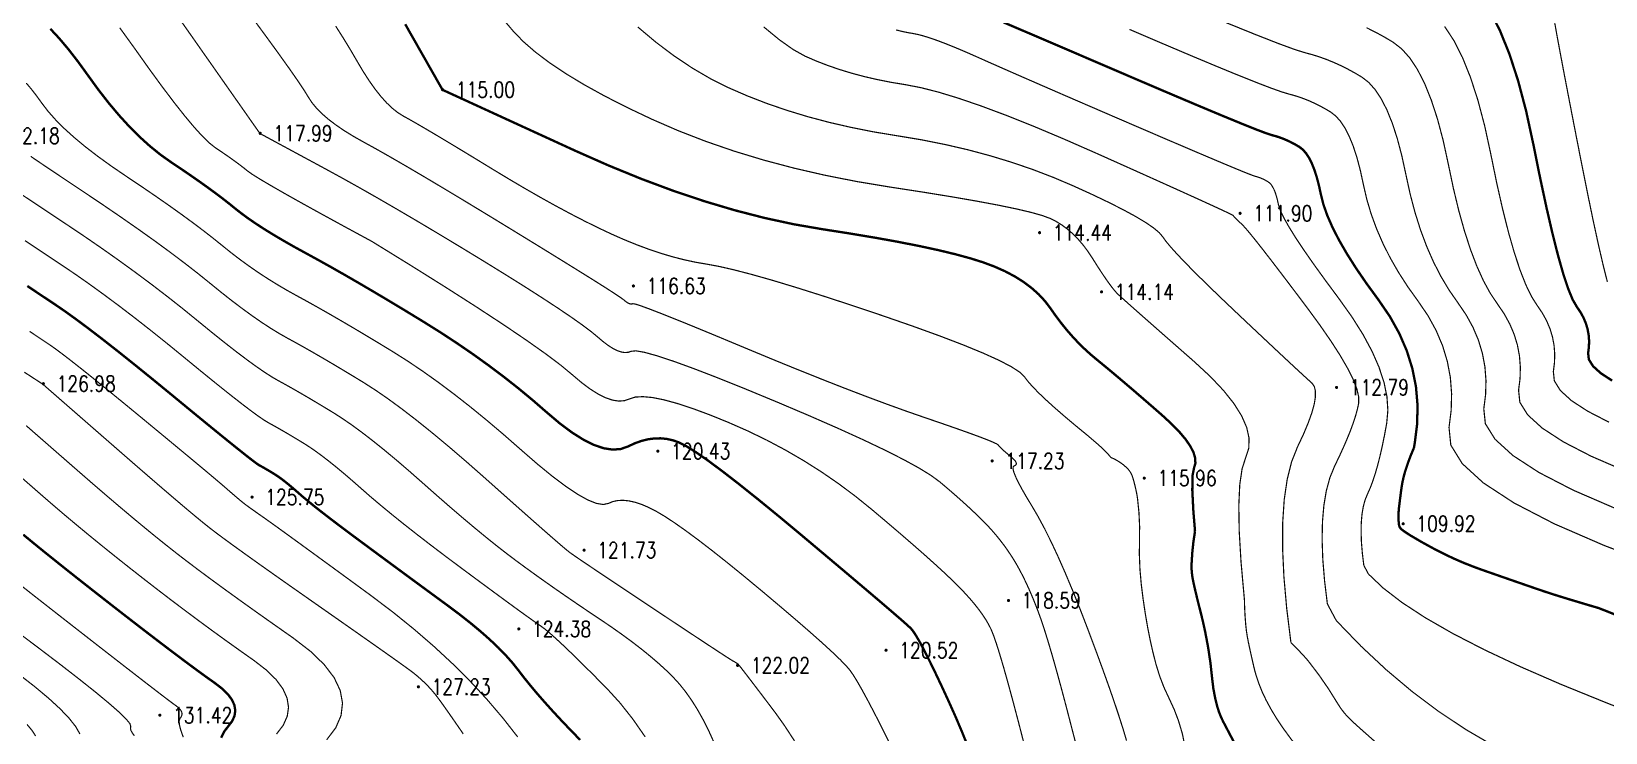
# Model space of a CAD drawing. Extents: x 532522 to 2902776, y -101917278 to 111238625.
# Drawn here: x 1194130 to 1294345, y 2851985 to 2896632 of the extents above; entities that cross this region are included whole.
import ezdxf
from ezdxf.enums import TextEntityAlignment as Align

# ---------------------------------------------------------------- set-up
doc = ezdxf.new("R2010")
doc.units = 0
doc.header["$LTSCALE"] = 1000
doc.header["$MEASUREMENT"] = 0
doc.layers.get('0').update_dxf_attribs({"linetype": 'CONTINUOUS'})
doc.layers.add('Õ÷μØºìÏß', color=20, linetype='CONTINUOUS')
doc.layers.add('新地形图', color=7, linetype='CONTINUOUS')
doc.styles.add('HZ', font='rs', dxfattribs={"width": 0.8, "bigfont": 'hztxt'})

# ---------------------------------------------------------------- blocks, each defined once
blk = doc.blocks.new('GC200')
at = {"linetype": 'Continuous', "const_width": 0.2, "flags": 128}
blk.add_lwpolyline([(-0.1, 0, 1), (0.1, 0, 1)], format="xyb", close=True, dxfattribs=at)
blk = doc.blocks.new('A$C22E77CCE')
at = {"layer": '新地形图', "color": 53, "linetype": 'Continuous'}
for points, const_width, elevation in [([(422781, 248608), (422061, 249078), (421566, 249527), (421298, 249958), (421255, 250369), (421305, 250766), (421315, 251154), (421285, 251534), (421215, 251906), (421105, 252269), (420955, 252623), (420765, 252969), (420535, 253306), (420273, 253759), (419988, 254451), (419678, 255383), (419344, 256554), (418986, 257966), (418605, 259616), (418199, 261507), (417769, 263637), (417306, 265777), (416798, 267697), (416245, 269398), (415649, 270878), (415008, 272139)], 150, 105000), ([(422587, 245956), (421230, 246657), (420196, 247330), (419487, 247975), (419102, 248593), (419040, 249183), (419112, 249753), (419127, 250310), (419084, 250855), (418984, 251388), (418826, 251909), (418611, 252417), (418338, 252913), (418008, 253397), (417648, 253965), (417286, 254714), (416921, 255643), (416554, 256754), (416185, 258045), (415813, 259517), (415439, 261169), (415063, 263003), (414667, 264833), (414232, 266475), (413760, 267929), (413250, 269195), (412701, 270273), (412115, 271163)], 75, 106000), ([(423639, 242843), (421448, 243792), (419679, 244706), (418332, 245583), (417408, 246424), (416906, 247228), (416826, 247997), (416919, 248739), (416938, 249466), (416882, 250176), (416752, 250871), (416546, 251549), (416266, 252211), (415911, 252858), (415481, 253488), (415023, 254171), (414584, 254976), (414165, 255904), (413765, 256953), (413384, 258124), (413022, 259417), (412680, 260832), (412357, 262369), (412028, 263888), (411667, 265252), (411274, 266460), (410851, 267511), (410395, 268407), (409909, 269146), (409390, 269729), (408841, 270156), (408275, 270492), (407709, 270801), (407144, 271084)], 75, 107000), ([(384023, 271427), (385783, 270676), (387843, 269794), (390203, 268779), (392569, 267763), (394649, 266875), (396443, 266115), (397950, 265484), (399172, 264981), (400107, 264606), (400756, 264360), (401118, 264242), (401338, 264184), (401557, 264115), (401777, 264036), (401996, 263946), (402216, 263847), (402435, 263737), (402655, 263617), (402874, 263487), (403087, 263321), (403288, 263095), (403477, 262808), (403654, 262461), (403818, 262053), (403970, 261585), (404110, 261056), (404238, 260466), (404402, 259819), (404649, 259117), (404981, 258361), (405396, 257550), (405896, 256685), (406479, 255765), (407147, 254790), (407899, 253761), (408629, 252694), (409234, 251606), (409712, 250497), (410065, 249367), (410292, 248215), (410393, 247043), (410367, 245850), (410216, 244635), (410162, 244324)], 150, 110000), ([(352267, 271512), (352824, 270857), (353456, 270202), (354224, 269534), (355126, 268853), (356164, 268158), (357337, 267450), (358645, 266728), (360088, 265993), (361666, 265244), (363343, 264516), (365084, 263842), (366886, 263221), (368752, 262655), (370681, 262143), (372672, 261684), (374726, 261280), (376843, 260929), (378882, 260615), (380700, 260320), (382299, 260043), (383678, 259785), (384836, 259546), (385775, 259325), (386494, 259123), (386993, 258939), (387375, 258747), (387745, 258520), (388101, 258257), (388445, 257958), (388776, 257624), (389093, 257254), (389398, 256848), (389690, 256407), (389965, 255970), (390220, 255574), (390456, 255222), (390671, 254912), (390866, 254644), (391042, 254419), (391197, 254237), (391333, 254097), (391519, 253926), (391826, 253650), (392253, 253269), (392801, 252784), (393470, 252194), (394259, 251499), (395169, 250700), (396199, 249795), (397205, 248863), (398039, 247980), (398703, 247146), (399195, 246361), (399516, 245625), (399667, 244938), (399646, 244300), (399455, 243711), (399221, 242995), (399074, 241976), (399013, 240652), (399039, 239025), (399152, 237095), (399351, 234861), (399369, 234698)], 75, 114000), ([(345942, 271304), (346498, 270326), (346980, 269477), (347388, 268760), (347722, 268172), (347982, 267715), (348168, 267389), (348280, 267193), (348317, 267127), (348318, 267127), (348319, 267126), (348320, 267126), (348322, 267125), (348323, 267124), (348325, 267123), (348327, 267122), (348329, 267120), (348463, 267058), (348862, 266875), (349526, 266570), (350454, 266144), (351647, 265596), (353104, 264927), (354826, 264137), (356813, 263225), (358912, 262297), (360972, 261456), (362993, 260702), (364975, 260036), (366917, 259458), (368820, 258967), (370684, 258564), (372508, 258249), (374247, 257978), (375854, 257710), (377329, 257443), (378672, 257179), (379884, 256917), (380963, 256657), (381911, 256399), (382726, 256143), (383449, 255873), (384120, 255576), (384738, 255250), (385302, 254896), (385814, 254513), (386273, 254102), (386680, 253663), (387033, 253195), (387365, 252722), (387706, 252270), (388056, 251836), (388416, 251423), (388785, 251028), (389164, 250654), (389552, 250298), (389950, 249963), (390367, 249622), (390815, 249251), (391292, 248851), (391800, 248421), (392338, 247961), (392906, 247471), (393504, 246952), (394132, 246403), (394726, 245857), (395223, 245347), (395623, 244873), (395925, 244434), (396130, 244032), (396238, 243666), (396248, 243335), (396161, 243041), (396066, 242549), (396053, 241625), (396121, 240271), (396226, 239025)], 150, 115000), ([(341515, 271182), (341997, 270424), (342445, 269691), (342857, 268983), (343249, 268319), (343635, 267720), (344014, 267183), (344387, 266711), (344753, 266302), (345114, 265957), (345467, 265676), (345815, 265458), (346205, 265242), (346686, 264968), (347259, 264634), (347922, 264242), (348677, 263790), (349524, 263280), (350461, 262710), (351490, 262081), (352549, 261441), (353575, 260836), (354570, 260266), (355532, 259732), (356462, 259233), (357359, 258769), (358225, 258341), (359058, 257948), (359868, 257590), (360663, 257266), (361442, 256975), (362207, 256718), (362956, 256495), (363690, 256306), (364409, 256150), (365113, 256029), (365896, 255886), (366854, 255667), (367987, 255373), (369295, 255003), (370777, 254556), (372433, 254034), (374265, 253437), (376271, 252763), (378244, 252079), (379979, 251451), (381475, 250878), (382731, 250361), (383748, 249900), (384527, 249495), (385066, 249145), (385366, 248851), (385587, 248559), (385889, 248218), (386271, 247825), (386734, 247383), (387278, 246890), (387903, 246346), (388608, 245752), (389394, 245108), (390137, 244471), (390715, 243900), (390861, 243720)], 75, 116000), ([(422479, 254895), (422213, 255950), (421911, 257253), (421574, 258805), (421202, 260604), (420794, 262651), (420392, 264705), (420039, 266526), (419734, 268114), (419478, 269468), (419270, 270590), (419111, 271478)], 75, 104000), ([(423008, 240459), (420308, 241629), (418128, 242754), (416468, 243835), (415329, 244872), (414710, 245864), (414611, 246811), (414727, 247726), (414750, 248621), (414681, 249497), (414520, 250353), (414267, 251189), (413921, 252005), (413483, 252802), (412953, 253579), (412398, 254378), (411883, 255239), (411409, 256164), (410975, 257152), (410583, 258203), (410231, 259317), (409921, 260494), (409651, 261734), (409388, 262944), (409101, 264030), (408789, 264991), (408452, 265828), (408089, 266540), (407702, 267129), (407289, 267593), (406852, 267933), (406402, 268200), (405951, 268446), (405501, 268672), (405051, 268876), (404600, 269059), (404150, 269222), (403699, 269363), (403249, 269484), (402591, 269688), (401517, 270082), (400028, 270666), (398124, 271438)], 75, 108000), ([(322100, 262888), (323016, 262266), (324090, 261546), (325320, 260726), (326593, 259873), (327794, 259052), (328924, 258265), (329982, 257511), (330968, 256789), (331883, 256100), (332726, 255444), (333498, 254821), (334218, 254236), (334909, 253692), (335571, 253191), (336202, 252732), (336804, 252315), (337376, 251941), (337919, 251608), (338432, 251318), (338943, 251039), (339483, 250738), (340050, 250415), (340644, 250071), (341267, 249706), (341916, 249319), (342594, 248911), (343299, 248481), (344049, 248000), (344862, 247439), (345736, 246797), (346673, 246075), (347673, 245271), (348734, 244388), (349858, 243423), (351044, 242378), (352193, 241354), (353206, 240455), (354081, 239680), (354820, 239029), (355423, 238503), (355888, 238100), (356217, 237822), (356410, 237668), (356601, 237532), (356926, 237308), (357386, 236996), (357980, 236596), (358708, 236108), (359570, 235531), (360567, 234867), (361698, 234115), (362825, 233366), (363812, 232712), (364657, 232153), (365362, 231688), (365925, 231318), (366347, 231043), (366628, 230863), (366768, 230777), (366834, 230740), (366895, 230706), (366949, 230674), (366998, 230645), (367040, 230618), (367077, 230594), (367107, 230572), (367131, 230553), (367187, 230489), (367311, 230334), (367503, 230087), (367763, 229749), (368092, 229319), (368489, 228798), (368954, 228185), (369487, 227481), (370081, 226651), (370726, 225663)], 75, 122000), ([(321593, 260409), (322443, 259844), (323406, 259203), (324483, 258488), (325604, 257734), (326698, 256980), (327764, 256225), (328805, 255469), (329818, 254713), (330804, 253957), (331764, 253200), (332696, 252442), (333581, 251719), (334396, 251066), (335142, 250483), (335819, 249970), (336427, 249527), (336965, 249155), (337434, 248852), (337834, 248620), (338210, 248415), (338605, 248194), (339021, 247957), (339457, 247705), (339914, 247437), (340390, 247153), (340887, 246854), (341405, 246539), (341955, 246186), (342551, 245774), (343193, 245303), (343880, 244773), (344613, 244184), (345392, 243536), (346216, 242828), (347086, 242061), (347960, 241288), (348795, 240559), (349592, 239876), (350350, 239239), (351070, 238646), (351751, 238099), (352394, 237598), (352998, 237141), (353593, 236704), (354208, 236258), (354844, 235805), (355499, 235344), (356175, 234875), (356872, 234398), (357588, 233913), (358325, 233421), (359051, 232929), (359736, 232446), (360379, 231973), (360982, 231509), (361543, 231053), (362063, 230608), (362541, 230171), (362979, 229743), (363389, 229296), (363787, 228799), (364173, 228254), (364546, 227660), (364907, 227016), (365256, 226324), (365592, 225583)], 75, 123000), ([(321569, 242384), (322177, 241852), (322844, 241269), (323552, 240656), (324286, 240030), (325046, 239393), (325831, 238744), (326641, 238084), (327477, 237411), (328339, 236727), (329226, 236031), (330124, 235335), (331018, 234650), (331910, 233977), (332798, 233315), (333682, 232664), (334564, 232025), (335442, 231398), (336316, 230781), (337102, 230174), (337715, 229573), (338154, 228977), (338419, 228389), (338511, 227806), (338429, 227230), (338173, 226659), (337744, 226095)], 75, 129000), ([(321621, 238799), (322309, 238233), (323085, 237602), (323951, 236908), (324905, 236150), (325949, 235328), (327081, 234442), (328216, 233559), (329268, 232746), (330237, 232003), (331123, 231330), (331925, 230727), (332645, 230194), (333281, 229731), (333834, 229338), (334295, 228982), (334654, 228630), (334911, 228281), (335067, 227936), (335121, 227595), (335073, 227257), (334923, 226923), (334671, 226592), (334407, 226247), (334221, 225867)], 150, 130000), ([(325231, 226101), (324964, 226570), (324540, 227108), (323959, 227715), (323222, 228393), (322327, 229140), (321275, 229956)], 75, 133000), ([(322410, 225976), (322183, 226328), (321862, 226711)], 75, 134000), ([(425720, 232625), (421927, 234122)], 150, 110000)]:
    blk.add_lwpolyline(points, dxfattribs=dict(at, const_width=const_width, elevation=elevation))
at = {"layer": '新地形图', "color": 53, "linetype": 'Continuous', "flags": 128}
for points, const_width in [([(426081, 236671), (422286, 238104), (419104, 239486), (416536, 240816), (414581, 242095), (413239, 243323), (412511, 244500), (412397, 245625), (412534, 246713), (412562, 247777), (412480, 248818), (412288, 249835), (411987, 250829), (411576, 251800), (411056, 252747), (410426, 253670), (409772, 254584), (409181, 255502), (408652, 256424), (408186, 257351), (407782, 258282), (407440, 259217), (407161, 260157), (406944, 261100), (406749, 262000), (406536, 262807), (406304, 263522), (406053, 264144), (405783, 264674), (405495, 265112), (405188, 265457), (404863, 265710), (404528, 265908), (404193, 266092), (403858, 266259), (403524, 266411), (403189, 266548), (402854, 266668), (402519, 266773), (402184, 266863), (401732, 266999), (401048, 267243), (400130, 267595), (398980, 268055), (397598, 268623), (395982, 269299), (394133, 270084), (392052, 270976)], 75), ([(377198, 270942), (377451, 270875), (377712, 270815), (377982, 270762), (378260, 270716), (378571, 270655), (378940, 270558), (379367, 270424), (379853, 270254), (380397, 270047), (381000, 269803), (381661, 269523), (382380, 269206), (383192, 268844), (384135, 268428), (385206, 267958), (386407, 267434), (387737, 266855), (389197, 266223), (390786, 265536), (392504, 264795), (394183, 264073), (395651, 263445), (396909, 262909), (397958, 262466), (398796, 262116), (399425, 261858), (399844, 261694), (400053, 261622), (400157, 261594), (400261, 261561), (400365, 261524), (400469, 261481), (400573, 261434), (400677, 261382), (400781, 261325), (400885, 261264), (400986, 261185), (401082, 261078), (401171, 260942), (401255, 260777), (401333, 260584), (401405, 260362), (401471, 260111), (401532, 259832), (401642, 259481), (401858, 259018), (402180, 258440), (402607, 257749), (403140, 256945), (403778, 256028), (404522, 254997), (405371, 253852), (406208, 252677), (406916, 251554), (407493, 250482), (407940, 249463), (408258, 248495), (408446, 247580), (408503, 246716), (408431, 245904), (408292, 245146), (408148, 244443), (408001, 243796), (407850, 243204), (407695, 242666), (407536, 242185), (407373, 241758), (407207, 241387), (407055, 241015), (406939, 240588), (406857, 240104), (406810, 239564), (406799, 238968), (406821, 238316), (406879, 237608), (406972, 236843)], 75), ([(368759, 271139), (369765, 270312), (370646, 269689), (371401, 269269), (372107, 268963), (372839, 268679), (373598, 268418), (374383, 268180), (375194, 267964), (376032, 267771), (376897, 267601), (377787, 267454), (378769, 267266), (379907, 266975), (381200, 266581), (382649, 266083), (384253, 265483), (386013, 264779), (387929, 263971), (390000, 263061), (392015, 262158), (393764, 261372), (395246, 260704), (396460, 260153), (397408, 259720), (398089, 259404), (398503, 259206), (398650, 259126), (398671, 259098), (398707, 259056), (398758, 259002), (398825, 258934), (398906, 258853), (399003, 258759), (399114, 258652), (399241, 258532), (399422, 258339), (399698, 258014), (400068, 257557), (400533, 256968), (401091, 256247), (401744, 255394), (402491, 254409), (403333, 253292), (404162, 252161), (404873, 251135), (405465, 250213), (405938, 249396), (406293, 248683), (406529, 248076), (406646, 247572), (406645, 247173), (406568, 246807), (406458, 246401), (406315, 245956), (406139, 245472), (405929, 244948), (405687, 244385), (405411, 243782), (405103, 243140), (404812, 242424), (404587, 241601), (404430, 240669), (404340, 239629), (404317, 238481), (404361, 237225), (404473, 235861), (404651, 234390)], 75), ([(360748, 271128), (361896, 270163), (363048, 269294), (364205, 268520), (365367, 267841), (366534, 267257), (367725, 266739), (368961, 266260), (370242, 265820), (371567, 265417), (372937, 265053), (374352, 264728), (375811, 264440), (377315, 264192), (378826, 263941), (380304, 263647), (381749, 263312), (383163, 262934), (384545, 262514), (385894, 262052), (387211, 261547), (388496, 261000), (389695, 260453), (390754, 259946), (391674, 259480), (392453, 259056), (393092, 258672), (393591, 258329), (393950, 258027), (394170, 257767), (394373, 257481), (394685, 257106), (395106, 256641), (395635, 256085), (396272, 255440), (397018, 254705), (397872, 253880), (398834, 252965), (399799, 252054), (400661, 251243), (401420, 250530), (402075, 249917), (402627, 249403), (403075, 248989), (403420, 248673), (403662, 248457), (403814, 248247), (403890, 247952), (403890, 247571), (403814, 247105), (403661, 246553), (403433, 245915), (403129, 245191), (402748, 244382), (402376, 243442), (402095, 242326), (401905, 241034), (401807, 239566), (401800, 237922), (401886, 236103), (402062, 234107), (402330, 231936)], 75), ([(336049, 271932), (337023, 270610), (337856, 269466), (338547, 268499), (339097, 267709), (339506, 267096), (339773, 266661), (340001, 266313), (340290, 265962), (340640, 265607), (341052, 265250), (341525, 264889), (342059, 264525), (342655, 264158), (343312, 263788), (344062, 263376), (344935, 262881), (345932, 262305), (347053, 261647), (348297, 260906), (349665, 260084), (351156, 259180), (352771, 258194), (354349, 257226), (355729, 256376), (356912, 255643), (357897, 255029), (358684, 254532), (359273, 254152), (359665, 253891), (359859, 253747), (359951, 253669), (360037, 253605), (360118, 253554), (360192, 253518), (360260, 253494), (360323, 253485), (360379, 253489), (360430, 253507), (360583, 253485), (360947, 253368), (361521, 253158), (362307, 252854), (363303, 252457), (364510, 251965), (365927, 251379), (367555, 250700), (369251, 249994), (370873, 249332), (372419, 248712), (373890, 248135), (375286, 247600), (376608, 247108), (377854, 246658), (379026, 246251), (380091, 245887), (381019, 245564), (381810, 245283), (382463, 245044), (382978, 244847), (383356, 244692), (383596, 244578), (383699, 244507), (383741, 244452), (383799, 244387), (383871, 244312), (383959, 244229), (384062, 244135), (384180, 244032), (384314, 243919), (384463, 243797), (384604, 243676), (384714, 243568), (384792, 243472), (384838, 243389), (384854, 243318), (384838, 243259), (384790, 243213), (384711, 243179), (384646, 243115), (384640, 242977), (384694, 242766), (384807, 242480), (384979, 242122), (385210, 241689), (385501, 241183), (385852, 240603), (386239, 239941), (386643, 239189), (387063, 238346), (387499, 237412), (387951, 236388), (388419, 235273), (388903, 234067), (389403, 232771), (389889, 231476), (390330, 230276), (390727, 229169), (391079, 228155), (391386, 227236), (391648, 226411), (391866, 225679)], 75), ([(331651, 271532), (332830, 269849), (333853, 268391), (334718, 267157), (335427, 266147), (335978, 265361), (336372, 264799), (336610, 264461), (336690, 264348), (336692, 264347), (336694, 264346), (336696, 264344), (336697, 264343), (336699, 264342), (336700, 264341), (336701, 264340), (336703, 264339), (336768, 264304), (336962, 264199), (337284, 264024), (337734, 263781), (338314, 263468), (339021, 263085), (339857, 262634), (340821, 262113), (341879, 261535), (342993, 260913), (344164, 260247), (345392, 259536), (346678, 258781), (348020, 257982), (349420, 257139), (350877, 256252), (352291, 255379), (353564, 254582), (354694, 253858), (355683, 253210), (356530, 252636), (357236, 252137), (357799, 251712), (358221, 251362), (358561, 251074), (358879, 250837), (359175, 250651), (359449, 250515), (359701, 250429), (359932, 250394), (360141, 250410), (360327, 250475), (360626, 250505), (361172, 250410), (361964, 250191), (363002, 249849), (364287, 249382), (365819, 248792), (367597, 248078), (369621, 247240), (371662, 246373), (373490, 245572), (375104, 244838), (376505, 244170), (377692, 243568), (378666, 243033), (379426, 242563), (379973, 242160), (380403, 241797), (380811, 241445), (381198, 241105), (381564, 240777), (381909, 240461), (382232, 240156), (382534, 239864), (382814, 239584), (383080, 239307), (383336, 239024), (383583, 238735), (383822, 238440), (384051, 238140), (384271, 237834), (384482, 237522), (384684, 237204), (384881, 236873), (385077, 236518), (385272, 236142), (385466, 235743), (385659, 235321), (385851, 234877), (386042, 234411), (386231, 233922), (386431, 233368), (386650, 232705), (386890, 231933), (387150, 231052), (387429, 230062), (387729, 228964), (388049, 227756), (388389, 226440), (388731, 225125)], 75), ([(327768, 271073), (328705, 269777), (329623, 268483), (330462, 267333), (331223, 266326), (331905, 265463), (332508, 264743), (333033, 264166), (333480, 263732), (333848, 263442), (334167, 263228), (334469, 263022), (334753, 262825), (335018, 262635), (335266, 262454), (335496, 262281), (335708, 262116), (335901, 261960), (336186, 261756), (336673, 261451), (337360, 261044), (338247, 260535), (339336, 259923), (340626, 259210), (342116, 258395), (343808, 257478)], 75), ([(323347, 271010), (323911, 270405), (324501, 269705), (325117, 268911), (325760, 268022), (326416, 267117), (327072, 266275), (327728, 265496), (328383, 264779), (329039, 264124), (329694, 263533), (330350, 263003), (331005, 262537), (331643, 262110), (332244, 261699), (332810, 261305), (333340, 260927), (333834, 260566), (334292, 260221), (334714, 259892), (335100, 259580), (335493, 259270), (335935, 258945), (336427, 258608), (336968, 258256), (337559, 257892), (338199, 257513), (338888, 257121), (339626, 256716), (340411, 256287), (341238, 255825), (342107, 255331), (343018, 254804), (343972, 254244), (344968, 253651), (346007, 253025), (347088, 252366), (348175, 251686), (349232, 250993), (350259, 250289), (351256, 249573), (352223, 248845), (353161, 248106), (354068, 247354), (354945, 246592), (355780, 245885), (356561, 245302), (357289, 244844), (357963, 244509), (358583, 244299), (359150, 244213), (359663, 244251), (360122, 244413), (360551, 244613), (360973, 244764), (361390, 244868), (361800, 244925), (362203, 244933), (362601, 244893), (362992, 244805), (363376, 244669), (363833, 244435), (364441, 244055), (365201, 243528), (366111, 242854), (367172, 242033), (368384, 241065), (369748, 239950), (371262, 238688), (372761, 237427), (374077, 236318), (375211, 235358), (376162, 234550), (376930, 233891), (377516, 233384), (377919, 233027), (378140, 232820), (378291, 232633), (378483, 232335), (378718, 231927), (378994, 231408), (379313, 230779), (379674, 230039), (380077, 229188), (380522, 228226), (380972, 227221), (381390, 226239), (381777, 225281)], 150), ([(321813, 267557), (322133, 267178), (322466, 266748), (322814, 266267), (323209, 265751), (323681, 265218), (324232, 264665), (324862, 264095), (325569, 263506), (326355, 262900), (327220, 262275), (328163, 261631), (329118, 260991), (330019, 260376), (330867, 259785), (331661, 259219), (332401, 258677), (333087, 258160), (333720, 257668), (334299, 257201), (334856, 256753), (335422, 256319), (335999, 255899), (336585, 255494), (337182, 255103), (337788, 254727), (338403, 254365), (339029, 254017), (339677, 253663), (340360, 253281), (341078, 252873), (341831, 252437), (342619, 251975), (343442, 251485), (344301, 250968), (345194, 250424), (346117, 249839), (347066, 249199), (348042, 248504), (349043, 247754), (350070, 246950), (351123, 246090), (352202, 245176), (353307, 244206), (354372, 243281), (355331, 242498), (356185, 241857), (356934, 241359), (357577, 241002), (358115, 240789), (358548, 240717), (358875, 240788), (359162, 240905), (359476, 240971), (359816, 240985), (360182, 240949), (360574, 240861), (360993, 240722), (361438, 240533), (361909, 240292), (362438, 239979), (363058, 239573), (363769, 239074), (364571, 238481), (365464, 237795), (366447, 237016), (367521, 236143), (368685, 235178), (369831, 234213), (370849, 233345), (371738, 232573), (372499, 231897), (373132, 231317), (373637, 230834), (374013, 230446), (374262, 230155), (374471, 229852), (374731, 229428), (375041, 228885), (375401, 228221), (375812, 227438), (376273, 226534), (376785, 225511)], 75), ([(321737, 257521), (322476, 257028), (323259, 256507), (324086, 255957), (324951, 255372), (325848, 254743), (326777, 254070), (327737, 253355), (328729, 252597), (329753, 251795), (330808, 250950), (331895, 250062), (332943, 249202), (333883, 248439), (334714, 247774), (335436, 247208), (336049, 246739), (336554, 246368), (336950, 246096), (337237, 245921), (337476, 245791), (337728, 245650), (337993, 245499), (338270, 245339), (338561, 245168), (338864, 244987), (339181, 244797), (339510, 244596), (339861, 244371), (340240, 244109), (340649, 243809), (341086, 243472), (341553, 243097), (342049, 242684), (342574, 242233), (343128, 241745), (343726, 241221), (344385, 240664), (345102, 240073), (345880, 239448), (346717, 238790), (347613, 238099), (348570, 237373), (349586, 236615), (350579, 235879), (351468, 235223), (352251, 234647), (352929, 234151), (353502, 233735), (353971, 233399), (354334, 233142), (354592, 232965), (354837, 232784), (355162, 232513), (355566, 232152), (356050, 231702), (356613, 231161), (357255, 230532), (357977, 229812), (358779, 229003), (359610, 228091), (360424, 227063), (361220, 225919)], 75), ([(321882, 254632), (322509, 254213), (323112, 253811), (323689, 253427), (324299, 253009), (324999, 252505), (325789, 251916), (326670, 251241), (327640, 250480), (328701, 249633), (329852, 248701), (331094, 247683), (332306, 246685), (333370, 245812), (334286, 245066), (335053, 244446), (335672, 243951), (336143, 243582), (336465, 243339), (336639, 243223), (336742, 243166), (336850, 243106), (336964, 243041), (337083, 242972), (337208, 242899), (337338, 242821), (337474, 242739), (337616, 242653), (337766, 242557), (337929, 242444), (338105, 242315), (338293, 242170), (338493, 242009), (338706, 241832), (338932, 241638), (339170, 241429), (339441, 241193), (339765, 240923), (340142, 240618), (340572, 240279), (341056, 239904), (341592, 239495), (342182, 239050), (342825, 238571), (343502, 238070), (344193, 237558), (344899, 237038), (345619, 236507), (346353, 235966), (347102, 235416), (347865, 234856), (348642, 234287), (349399, 233720), (350100, 233167), (350746, 232629), (351337, 232106), (351872, 231598), (352352, 231104), (352777, 230625), (353146, 230160), (353506, 229691), (353904, 229197), (354339, 228679), (354811, 228138), (355321, 227571), (355869, 226981), (356453, 226367), (357076, 225728)], 150), ([(322026, 251744), (322543, 251397), (322965, 251115), (323293, 250897), (323626, 250664), (324067, 250337), (324615, 249915), (325271, 249400), (326034, 248790), (326904, 248087), (327882, 247289), (328967, 246397), (330049, 245503), (331018, 244702), (331873, 243993), (332616, 243376), (333245, 242850), (333761, 242417), (334164, 242075), (334454, 241826), (334676, 241632), (334879, 241456), (335060, 241300), (335221, 241162), (335362, 241043), (335482, 240942), (335581, 240861), (335660, 240798), (335740, 240737), (335843, 240660), (335969, 240568), (336119, 240460), (336292, 240337), (336488, 240198), (336707, 240044), (336950, 239874), (337278, 239641), (337756, 239298), (338382, 238845), (339158, 238282), (340082, 237608), (341156, 236825), (342378, 235932), (343749, 234928), (345160, 233861), (346502, 232776), (347775, 231675), (348979, 230557), (350113, 229422), (351178, 228270), (352174, 227100), (353101, 225914)], 75), ([(343808, 257478), (346271, 255959), (348487, 254570), (350455, 253312), (352176, 252184), (353649, 251186), (354875, 250319), (355853, 249583), (356583, 248977), (357170, 248480), (357720, 248070), (358232, 247747), (358706, 247512), (359142, 247364), (359541, 247303), (359902, 247330), (360224, 247444), (360588, 247559), (361073, 247587), (361677, 247530), (362401, 247387), (363245, 247157), (364210, 246842), (365294, 246441), (366499, 245954), (367748, 245404), (368966, 244814), (370152, 244183), (371308, 243512), (372432, 242800), (373525, 242049), (374587, 241256), (375618, 240424), (376593, 239601), (377489, 238836), (378305, 238129), (379042, 237482), (379698, 236892), (380276, 236362), (380773, 235890), (381191, 235476), (381554, 235097), (381887, 234730), (382189, 234374), (382461, 234029), (382702, 233696), (382913, 233374), (383093, 233063), (383243, 232764), (383394, 232392), (383577, 231864), (383793, 231180), (384041, 230339), (384321, 229342), (384635, 228189), (384980, 226879), (385358, 225413)], 75), ([(321691, 249145), (322206, 248810), (322574, 248570), (322796, 248426), (322871, 248377), (322945, 248312), (323163, 248121), (323526, 247804), (324033, 247361), (324685, 246792), (325481, 246097), (326421, 245276), (327506, 244329), (328612, 243364), (329617, 242493), (330520, 241714), (331322, 241028), (332022, 240434), (332621, 239933), (333119, 239525), (333515, 239209), (333919, 238900), (334440, 238513), (335079, 238047), (335834, 237503), (336707, 236880), (337697, 236179), (338804, 235400), (340028, 234542), (341248, 233688), (342340, 232923), (343305, 232245), (344143, 231656), (344853, 231154), (345437, 230740), (345893, 230413), (346222, 230175), (346483, 229977), (346734, 229771), (346976, 229558), (347208, 229338), (347431, 229110), (347644, 228875), (347848, 228632), (348042, 228382), (348284, 228050), (348630, 227560), (349082, 226912), (349637, 226107)], 75), ([(321810, 245740), (322280, 245328), (322852, 244829), (323525, 244240), (324299, 243564), (325175, 242799), (326082, 242010), (326951, 241262), (327783, 240554), (328576, 239886), (329332, 239259), (330049, 238672), (330729, 238126), (331370, 237620), (332031, 237111), (332768, 236554), (333582, 235950), (334472, 235300), (335439, 234601), (336482, 233856), (337602, 233064), (338798, 232224), (339911, 231367), (340783, 230523), (341414, 229693), (341802, 228875), (341949, 228070), (341855, 227279), (341519, 226500), (340941, 225734)], 75), ([(331810, 225898), (331651, 226346), (331562, 226694), (331545, 226942), (331599, 227089), (331672, 227186), (331717, 227284), (331731, 227383), (331715, 227484), (331669, 227585), (331594, 227688), (331488, 227791), (331353, 227896), (331121, 228065), (330726, 228363), (330169, 228790), (329448, 229345), (328565, 230029), (327518, 230842), (326309, 231783), (324936, 232853), (323559, 233929), (322333, 234889), (321261, 235733)], 75), ([(328695, 225993), (328561, 226172), (328478, 226330), (328447, 226469), (328467, 226587), (328414, 226762), (328161, 227069), (327709, 227508), (327057, 228079), (326207, 228783), (325156, 229619), (323907, 230588), (322458, 231689), (321003, 232785)], 75), ([(406972, 236843), (407266, 236291)], 75), ([(407266, 236291), (408204, 235399), (409412, 234470), (410890, 233505), (412638, 232502), (414655, 231463), (416942, 230388), (419499, 229275), (422326, 228126), (425187, 226998)], 75), ([(404651, 234390), (405218, 233326)], 75), ([(405218, 233326), (406786, 231702), (408396, 230196), (410047, 228807), (411741, 227536), (413476, 226382), (415253, 225346), (417072, 224428), (418933, 223628), (420751, 222911), (422441, 222244)], 75)]:
    blk.add_lwpolyline(points, dxfattribs=dict(at, const_width=const_width))
for points in [[(390861, 243720, 75, 75, -0.0881336), (391858, 243080, 75, 75, -0.1357802), (392267, 242420, 75, 75, -0.0163762), (392468, 241636, 75, 75, -0.0225773), (392569, 241058, 75, 75, -0.0406664), (392691, 238480, 75, 75, 0.036779), (392804, 235630, 75, 75, 0.0171952), (393214, 232868, 75, 75, 0.0203089), (393736, 230562, 75, 75, 0.0513346), (394578, 228362, 75, 75, -0.05271), (395392, 226217, 75, 75, -0.0320331), (395547, 225424, 75, 75, 0.0161173), (395806, 223838, 75, 75, 0.0654164), (396567, 221575, 75, 75, 0.0493001), (398230, 218885, 75, 75, 0)], [(399369, 234698, 75, 75, 0.0192354), (399456, 233046, 75, 75, 0.0290202), (399619, 231962, 75, 75, 0.0055571), (399975, 230360, 75, 75, 0.0165247), (400118, 229827, 75, 75, 0.0442637), (400753, 228255, 75, 75, 0.0361924), (401827, 226483, 75, 75, 0.0178478), (403239, 224636, 75, 75, 0.0227351), (404462, 223281, 75, 75, 0.008123), (406047, 221728, 75, 75, -0.0073229), (407809, 220008, 75, 75, -0.005465), (409350, 218423, 75, 75, -0.0066466), (410586, 217090, 75, 75, -0.0430101), (411268, 216190, 75, 75, -0.0422553), (411796, 215169, 75, 75, -0.0629187), (411940, 214645, 75, 75, -0.0725166), (411939, 214173, 75, 75, -0.107684), (411857, 213956, 75, 75, -0.066116), (411613, 213671, 75, 75, 0)], [(402330, 231936, 75, 75, -0.0078364), (403150, 231079, 75, 75, -0.0185654), (403477, 230700, 75, 75, -0.0348071), (405289, 228072, 75, 75, 0.0746559), (406232, 226914, 75, 75, 0.0033058), (406992, 226231, 75, 75, 0.0005523), (411571, 222181, 75, 75, 0.0007192), (414876, 219273, 75, 75, 0.0107264), (415102, 219083, 75, 75, 0.0992493), (415346, 218957, 75, 75, 0.0086), (418374, 218137, 75, 75, 0.016599), (419256, 217945, 75, 75, -0.0218524), (419924, 217792, 75, 75, -0.2059254), (420714, 217162, 75, 75, -0.3319444), (420613, 216502, 75, 75, -0.1192395), (419742, 215977, 75, 75, 0.0787795), (418374, 215297, 75, 75, 0.0019045), (416549, 213986, 75, 75, -0.0022695), (415016, 212888, 75, 75, -0.0054891), (414020, 212197, 75, 75, 0.0044012), (412777, 211339, 75, 75, 0.1241192), (412136, 210595, 75, 75, 0.0639467), (411515, 208816, 75, 75, 0)]]:
    blk.add_lwpolyline(points, format="xyseb", dxfattribs=at)
at = {"layer": '新地形图', "color": 53, "linetype": 'Continuous', "const_width": 150, "flags": 128}
for points in [[(410162, 244324, 0.0288247), (409612, 242854, 0.0408147), (409371, 241771, 0.0058848), (409212, 240517, 0.0188309), (409182, 240123, 0.0401011), (409210, 239442, 0.1216911), (409291, 239230, 0.0820537), (409418, 239100, 0.0230483), (409950, 238742, 0.0214931), (412120, 237551, 0.0257803), (414014, 236734, 0.0048776), (414698, 236487, 0.0010094), (418016, 235334, 0.007974), (419402, 234880, 0.0044138), (421927, 234122)], [(396226, 239025, 0.0328466), (396007, 236946, 0.0631797), (396102, 235860, 0.0103444), (396528, 234077, -0.0123218), (396879, 232578, -0.0291429), (397318, 229612, 0.0475836), (397655, 227805, 0.0490079), (398011, 226906, 0.0122181), (399865, 223508, 0.0418443), (402185, 220170, -0.0596406), (403732, 217767, -0.0422449), (404358, 216148, -0.0613894), (404550, 214967, -0.0243934), (404542, 214150, -0.0170158), (404433, 212983, -0.0279928), (404360, 212591, -0.0159931), (404174, 211917)]]:
    blk.add_lwpolyline(points, format="xyb", dxfattribs=at)
at = {"layer": '新地形图', "color": 53, "linetype": 'Continuous', "xscale": 500, "yscale": 500}
for p, zscale in [((348322, 267131, 114998), 1000), ((336707, 264354, 117994), 1000), ((399093, 259261, 111901), 1000), ((386328, 258029, 114442), 1000), ((360468, 254635, 116628), 1000), ((390275, 254257, 114141), 1000), ((322902, 248410, 126983), 1000), ((405236, 248175, 112789), 1000), ((362027, 244114, 120432), 1000), ((383309, 243491, 117234), 1000), ((392995, 242397, 115961), 1000), ((336189, 241191, 125753), 1000), ((409478, 239494, 109920), 500), ((357327, 237810, 121731), 1000), ((384347, 234607, 118594), 1000), ((353173, 232793, 124380), 1000), ((376553, 231439, 120520), 1000), ((367103, 230470, 122018), 1000), ((346778, 229106, 127225), 1000), ((330320, 227296, 131416), 1000)]:
    blk.add_blockref('GC200', p, dxfattribs=dict(at, zscale=zscale))
at = {"layer": '新地形图', "color": 53, "linetype": 'Continuous', "style": 'HZ', "width": 0.8}
for s, p in [('115.00', (351047, 267131)), ('122.18', (322063, 264197)), ('117.99', (339432, 264354)), ('111.90', (401818, 259261)), ('114.44', (389053, 258029)), ('116.63', (363193, 254635)), ('114.14', (393000, 254257)), ('126.98', (325627, 248410)), ('112.79', (407961, 248175)), ('120.43', (364752, 244114)), ('117.23', (386034, 243491)), ('115.96', (395720, 242397)), ('125.75', (338914, 241191)), ('109.92', (412203, 239494)), ('121.73', (360052, 237810)), ('118.59', (387072, 234607)), ('124.38', (355898, 232793)), ('120.52', (379278, 231439)), ('122.02', (369828, 230470)), ('127.23', (349503, 229106)), ('131.42', (333045, 227296))]:
    blk.add_text(s, height=1000, dxfattribs=at).set_placement(p, align=Align.MIDDLE)

msp = doc.modelspace()

# ---------------------------------------------------------------- block references
at = {"layer": 'Õ÷μØºìÏß', "color": 1, "linetype": 'Continuous'}
msp.add_blockref('A$C22E77CCE', (871984, 2625789), dxfattribs=at)

doc.saveas('drawing.dxf')
